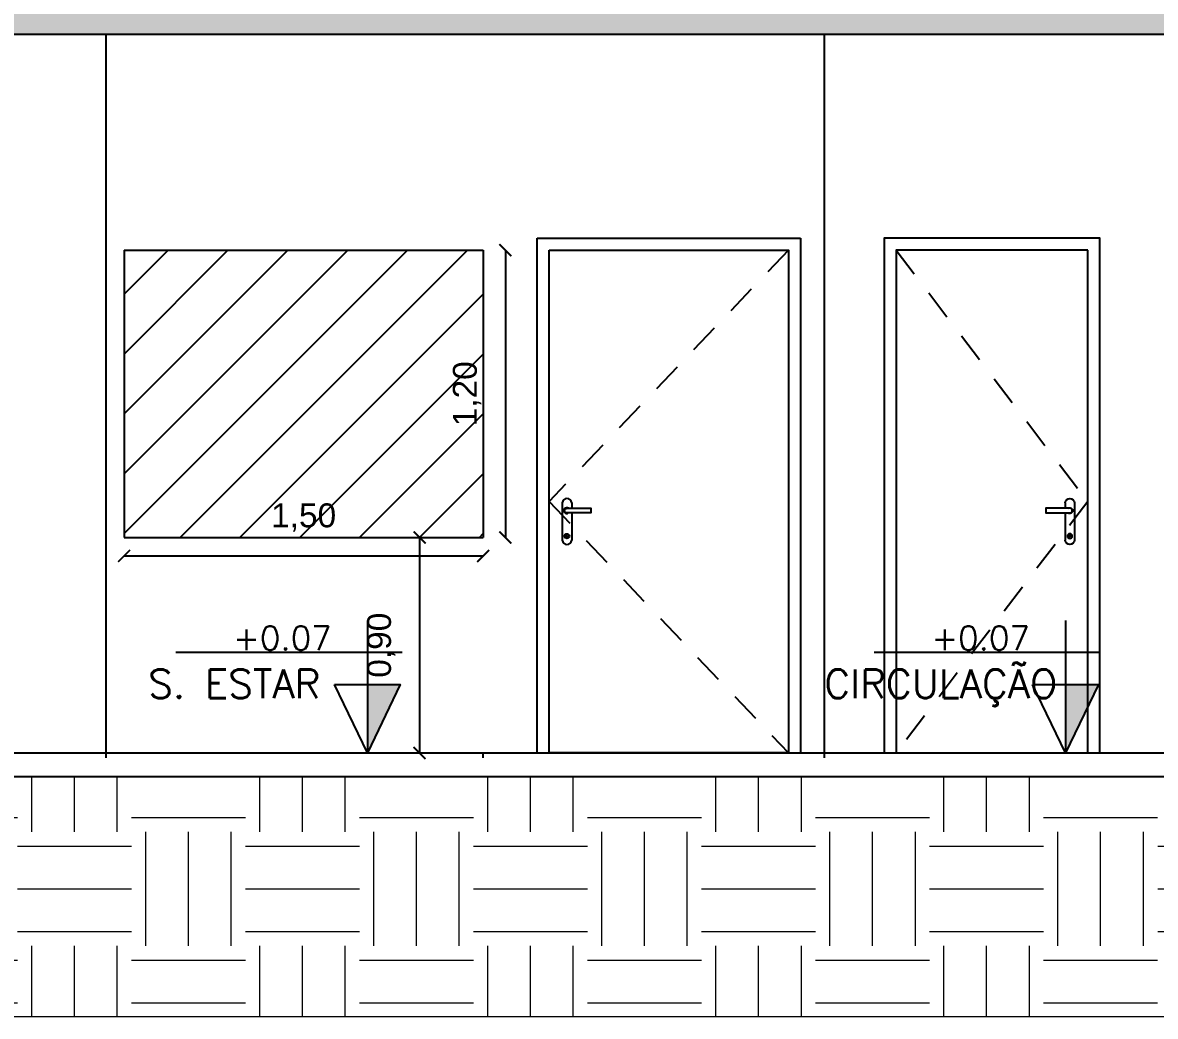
# Model space of a CAD drawing. Header units: millimetres. Extents: x -72 to 470, y 3 to 161.
# Drawn here: x 455.762 to 460.493, y 57.404 to 61.554 of the extents above; entities that cross this region are included whole.
import ezdxf

# ---------------------------------------------------------------- set-up
doc = ezdxf.new("R2010")
doc.units = ezdxf.units.MM
doc.linetypes.add('HIDDEN2', pattern=[0.1875, 0.125, -0.0625])
doc.layers.get('0').update_dxf_attribs({"color": 3})
for name, color, linetype in [('COTA', 7, 'Continuous'), ('DIVERSOS', 1, 'Continuous'), ('LAYER2', 5, 'Continuous')]:
    doc.layers.add(name, color=color, linetype=linetype)
doc.layers.add('E-Lay-9', color=9, linetype='Continuous', lineweight=9)
doc.layers.add('E-Pen-C', color=4, linetype='Continuous', lineweight=15)
doc.styles.add('PADRAO_TXT', font='romans.shx')
doc.styles.get("Standard").update_dxf_attribs({"font": 'arial.ttf'})
doc.dimstyles.new('ISO-25', dxfattribs={"dimtxt": 0.1, "dimasz": 0.05, "dimexe": 1.25, "dimexo": 0.625, "dimgap": 0.1, "dimtad": 1, "dimzin": 1, "dimtxsty": 'Standard', "dimblk": 'ARCHTICK', "dimcen": 2.5, "dimse1": 1, "dimse2": 1, "dimazin": 3, "dimtfac": 1, "dimtmove": 0, "dimatfit": 3, "dimldrblk": 'ARCHTICK', "dimfxl": 1, "dimarcsym": 0})

# ---------------------------------------------------------------- blocks, each defined once
blk = doc.blocks.new('A$C46FC7C4E')
at = {"color": 7}
for p, q in [((0.1049, 1.0448, -4.6449), (0.1049, 0.8885, -4.6449)), ((0.1449, 1.0448, -4.6449), (0.1449, 1.0223, -4.6449)), ((0.1449, 1.0023, -4.6449), (0.1449, 0.8885, -4.6449)), ((0.1149, 0.9057, -4.6449), (0.1349, 0.9057, -4.6449)), ((0.1249, 0.8957, -4.6449), (0.1249, 0.9157, -4.6449))]:
    blk.add_line(p, q, dxfattribs=at)
at = {"color": 8}
blk.add_lwpolyline([(0, 0), (0, 2.15), (0.9, 2.15), (0.9, 0)], dxfattribs=at)
at = {"color": 7}
blk.add_lwpolyline([(0.05, 2.1), (0.85, 2.1), (0.85, 0), (0.05, 0)], close=True, dxfattribs=at)
blk.add_lwpolyline([(0.05, 2.1), (0.85, 2.1), (0.85, 0), (0.05, 0)], close=True, dxfattribs=at)
at = {"color": 8, "linetype": 'HIDDEN2'}
blk.add_lwpolyline([(0.85, 2.1), (0.05, 1.05), (0.85, 0)], dxfattribs=at)
at = {"color": 7, "elevation": -4.6449}
blk.add_lwpolyline([(0.1249, 1.0223), (0.2249, 1.0223), (0.2249, 1.0023), (0.1249, 1.0023, -1)], format="xyb", close=True, dxfattribs=at)
at = {"color": 7}
blk.add_circle((0.1249, 0.9057, -4.6449), 0.01, dxfattribs=at)
for centre, radius, start, end in [((0.1249, 1.0426, -4.6449), 0.0201, 6.4232, 173.5768), ((0.1249, 1.0123, -4.6449), 0.012, 56.4427, 303.5573), ((0.1249, 0.8907, -4.6449), 0.0201, 186.4232, 353.5768)]:
    blk.add_arc(centre, radius, start, end, dxfattribs=at)
blk = doc.blocks.new('_ArchTick')
at = {"color": 0, "linetype": 'ByBlock', "const_width": 0.15}
blk.add_lwpolyline([(-0.5, -0.5), (0.5, 0.5)], dxfattribs=at)
blk = doc.blocks.new('*D240')
at = {"layer": 'COTA', "color": 0, "lineweight": -2, "transparency": 16777216}
blk.add_line((456.1853, 59.3266), (457.6853, 59.3266), dxfattribs=at)
at = {"layer": 'Defpoints', "color": 0, "transparency": 16777216}
for p in [(456.1853, 59.4036), (457.6853, 59.4036), (457.6853, 59.3266)]:
    blk.add_point(p, dxfattribs=at)
at = {"layer": 'COTA', "color": 0, "lineweight": -2, "transparency": 16777216, "xscale": 0.05, "yscale": 0.05, "zscale": 0.05, "rotation": 180}
blk.add_blockref('_ArchTick', (456.1853, 59.3266), dxfattribs=at)
at = {"layer": 'COTA', "color": 0, "lineweight": -2, "transparency": 16777216, "xscale": 0.05, "yscale": 0.05, "zscale": 0.05}
blk.add_blockref('_ArchTick', (457.6853, 59.3266), dxfattribs=at)
at = {"layer": 'COTA', "color": 0, "transparency": 16777216, "insert": (456.9353, 59.4867), "char_height": 0.1, "attachment_point": 5}
blk.add_mtext('1,50', dxfattribs=at)
blk = doc.blocks.new('*D241')
at = {"layer": 'COTA', "color": 0, "lineweight": -2, "transparency": 16777216}
blk.add_line((457.778, 60.6036), (457.778, 59.4036), dxfattribs=at)
at = {"layer": 'Defpoints', "color": 0, "transparency": 16777216}
for p in [(457.6853, 60.6036), (457.6853, 59.4036), (457.778, 59.4036)]:
    blk.add_point(p, dxfattribs=at)
at = {"layer": 'COTA', "color": 0, "lineweight": -2, "transparency": 16777216, "xscale": 0.05, "yscale": 0.05, "zscale": 0.05}
for p, rotation in [((457.778, 60.6036), 90), ((457.778, 59.4036), 270)]:
    blk.add_blockref('_ArchTick', p, dxfattribs=dict(at, rotation=rotation))
at = {"layer": 'COTA', "color": 0, "transparency": 16777216, "insert": (457.6179, 60.0036), "char_height": 0.1, "attachment_point": 5, "rotation": 90}
blk.add_mtext('1,20', dxfattribs=at)
blk = doc.blocks.new('*D242')
at = {"layer": 'COTA', "color": 0, "lineweight": -2, "transparency": 16777216}
blk.add_line((457.4195, 59.4036), (457.4195, 58.5036), dxfattribs=at)
at = {"layer": 'Defpoints', "color": 0, "transparency": 16777216}
for p in [(457.6853, 59.4036), (457.3268, 58.5036), (457.4195, 58.5036)]:
    blk.add_point(p, dxfattribs=at)
at = {"layer": 'COTA', "color": 0, "lineweight": -2, "transparency": 16777216, "xscale": 0.05, "yscale": 0.05, "zscale": 0.05}
for p, rotation in [((457.4195, 59.4036), 90), ((457.4195, 58.5036), 270)]:
    blk.add_blockref('_ArchTick', p, dxfattribs=dict(at, rotation=rotation))
at = {"layer": 'COTA', "color": 0, "transparency": 16777216, "insert": (457.2594, 58.9536), "char_height": 0.1, "attachment_point": 5, "rotation": 90}
blk.add_mtext('0,90', dxfattribs=at)
blk = doc.blocks.new('nivel_L')
at = {"layer": 'DIVERSOS'}
blk.add_hatch(color=256, dxfattribs=at).paths.add_polyline_path([(0, 0), (0.1376, 0.2858), (0, 0.2858)])
for p, q in [((0, 0.5535), (0, 0)), ((0.1448, 0.4196), (-0.8, 0.4196))]:
    blk.add_line(p, q, dxfattribs=at)
blk.add_lwpolyline([(-0.1376, 0.2858), (0.1376, 0.2858), (0, 0)], close=True, dxfattribs=at)

msp = doc.modelspace()

# ---------------------------------------------------------------- hatches: boundary and pattern name
at = {"layer": 'COTA', "true_color": 0x939598}
h = msp.add_hatch(color=252, dxfattribs=at)
h.dxf.hatch_style = 1
h.paths.add_polyline_path([(452.9603, 61.5036), (452.9603, 61.6036), (452.9603, 62.8536), (452.8103, 62.8536), (452.8103, 61.6036), (452.8103, 61.5036), (452.8103, 58.5036), (452.9603, 58.5036)])
h.paths.add_polyline_path([(463.8103, 61.6036), (463.8103, 62.8536), (463.6603, 62.8536), (463.6603, 61.6036), (452.9603, 61.6036), (452.9603, 61.5036), (456.1103, 61.5036), (463.8103, 61.5036)])
h.paths.add_polyline_path([(463.8103, 61.5036), (463.6603, 61.5036), (463.6603, 58.4036), (463.8103, 58.4036)])
at = {"layer": 'E-Lay-9', "true_color": 0x939598}
h = msp.add_hatch(dxfattribs=at)
h.set_pattern_fill('EARTH', color=252, scale=0.075)
h.set_pattern_definition([(0, (635.2857, 70.61593), (0.47625, 0.47625), [0.47625, -0.47625]), (0, (635.2857, 70.79452), (0.47625, 0.47625), [0.47625, -0.47625]), (0, (635.2857, 70.9731), (0.47625, 0.47625), [0.47625, -0.47625]), (90, (635.34523, 71.03265), (-0.47625, 0.47625), [0.47625, -0.47625]), (90, (635.5238, 71.03265), (-0.47625, 0.47625), [0.47625, -0.47625]), (90, (635.7024, 71.03265), (-0.47625, 0.47625), [0.47625, -0.47625])])
h.paths.add_polyline_path([(464.3103, 58.4036), (463.8103, 58.4036), (452.8103, 58.4036), (452.3103, 58.4036), (452.3103, 57.4036), (464.3103, 57.4036)])
at = {"layer": 'LAYER2', "true_color": 0x939598}
h = msp.add_hatch(dxfattribs=at)
h.set_pattern_fill('JIS_WOOD', color=252, scale=0.25)
h.set_pattern_definition([(45, (387.00953, -97.00613), (-0.125, 0.125), [])])
h.paths.add_polyline_path([(456.1853, 60.6036), (456.1853, 59.4036), (457.6853, 59.4036), (457.6853, 60.6036)])

# ---------------------------------------------------------------- linework, layer by layer
at = {"color": 8}
for p, q in [((457.9103, 58.5036), (457.9103, 60.6536)), ((457.9103, 60.6536), (459.0103, 60.6536)), ((459.0103, 60.6536), (459.0103, 58.5036))]:
    msp.add_line(p, q, dxfattribs=at)
at = {"color": 7}
for p, q in [((458.0152, 59.5484, -4.6449), (458.0152, 59.3921, -4.6449)), ((458.0552, 59.5484, -4.6449), (458.0552, 59.526, -4.6449)), ((458.0552, 59.506, -4.6449), (458.0552, 59.3921, -4.6449)), ((458.0252, 59.4093, -4.6449), (458.0452, 59.4093, -4.6449)), ((458.0352, 59.3993, -4.6449), (458.0352, 59.4193, -4.6449))]:
    msp.add_line(p, q, dxfattribs=at)
msp.add_lwpolyline([(457.9603, 60.6036), (458.9603, 60.6036), (458.9603, 58.5036), (457.9603, 58.5036)], close=True, dxfattribs=at)
at = {"color": 8, "linetype": 'HIDDEN2'}
msp.add_lwpolyline([(458.9603, 60.6036), (457.9603, 59.5536), (458.9603, 58.5036)], dxfattribs=at)
at = {"color": 7, "elevation": -4.6449}
msp.add_lwpolyline([(458.0352, 59.526), (458.1352, 59.526), (458.1352, 59.506), (458.0352, 59.506, -1)], format="xyb", close=True, dxfattribs=at)
at = {"color": 7}
msp.add_circle((458.0352, 59.4093, -4.6449), 0.01, dxfattribs=at)
for centre, radius, start, end in [((458.0352, 59.5462, -4.6449), 0.0201, 6.4232, 173.5768), ((458.0352, 59.516, -4.6449), 0.012, 56.4427, 303.5573), ((458.0352, 59.3944, -4.6449), 0.0201, 186.4232, 353.5768)]:
    msp.add_arc(centre, radius, start, end, dxfattribs=at)
at = {"layer": 'E-Lay-9'}
msp.add_line((452.3103, 57.4036), (464.3103, 57.4036), dxfattribs=at)
at = {"layer": 'LAYER2'}
for p, q in [((456.1103, 61.5036), (452.9603, 61.5036)), ((463.8103, 61.5036), (456.1103, 61.5036)), ((456.1103, 58.4836), (456.1103, 61.5036)), ((459.1103, 58.4836), (459.1103, 61.5036)), ((462.1103, 61.5036), (459.2603, 61.5036)), ((456.1853, 60.6036), (457.6853, 60.6036)), ((456.1853, 60.6036), (456.1853, 59.4036)), ((457.6853, 60.6036), (457.6853, 59.4036)), ((456.1853, 59.4036), (457.6853, 59.4036)), ((452.9603, 58.5036), (456.1103, 58.5036)), ((456.1104, 58.5036), (460.8603, 58.5036)), ((457.6853, 58.4836), (457.6853, 58.5036)), ((463.8103, 58.4036), (452.8103, 58.4036))]:
    msp.add_line(p, q, dxfattribs=at)

# ---------------------------------------------------------------- block references
at = {"layer": 'E-Pen-C'}
for p in [(457.2014, 58.5036), (460.1179, 58.5036)]:
    msp.add_blockref('nivel_L', p, dxfattribs=at)
at = {"layer": 'LAYER2', "xscale": -1}
msp.add_blockref('A$C46FC7C4E', (460.2603, 58.5036), dxfattribs=at)

# ---------------------------------------------------------------- texts
at = {"style": 'PADRAO_TXT'}
for s, height, p in [('+0.07', 0.1, (456.6412, 58.9334)), ('+0.07', 0.1, (459.5576, 58.9334)), ('CIRCULAÇÃO', 0.12, (459.1103, 58.7328)), ('S. ESTAR', 0.12, (456.286, 58.7328))]:
    msp.add_text(s, height=height, dxfattribs=at).set_placement(p)

# ---------------------------------------------------------------- dimensions: what is measured, and where the dimension line sits
at = {"layer": 'COTA'}
for base, p1, p2, picture, middle in [((457.778, 59.4036), (457.6853, 60.6036), (457.6853, 59.4036), '*D241', (457.6179, 60.0036)), ((457.4195, 58.5036), (457.6853, 59.4036), (457.3268, 58.5036), '*D242', (457.2594, 58.9536))]:
    dim = msp.add_linear_dim(base=base, p1=p1, p2=p2, angle=90, dimstyle='ISO-25', dxfattribs=at)
    dim.commit()
    dim.dimension.update_dxf_attribs({"geometry": picture, "text_midpoint": middle})
dim = msp.add_linear_dim(base=(457.6853, 59.3266), p1=(456.1853, 59.4036), p2=(457.6853, 59.4036), dimstyle='ISO-25', dxfattribs=at)
dim.commit()
dim.dimension.update_dxf_attribs({"geometry": '*D240', "text_midpoint": (456.9353, 59.4867)})

doc.saveas('drawing.dxf')
